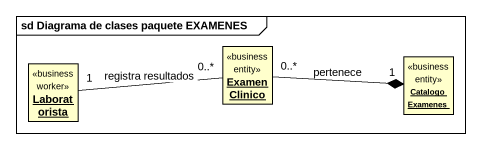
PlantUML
@startuml
mainframe sd Diagrama de clases paquete EXAMENES
hide circle
hide empty members
object Laboratorista <<business worker>>
object "Examen Clinico" as Examen_Clinico <<business entity>>
object "Catalogo Examenes" as Catalogo_Examenes <<business entity>>
Laboratorista "1" -right- "0..*" Examen_Clinico : registra resultados
Examen_Clinico "0..*" -right-* "1" Catalogo_Examenes : pertenece
@enduml
